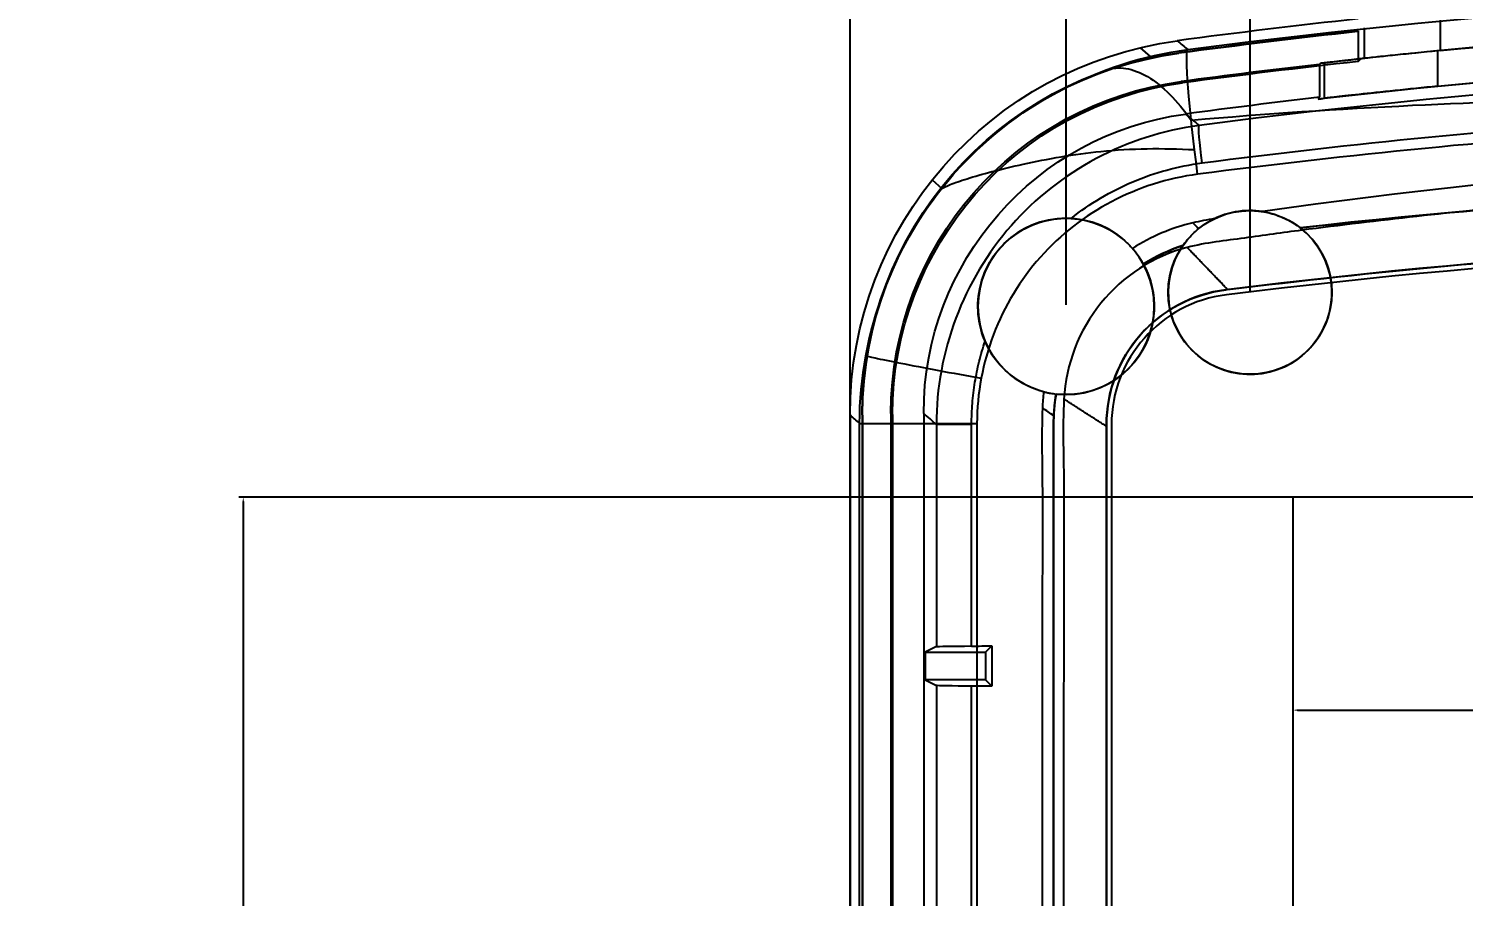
# Model space of a CAD drawing. Header units: inches. Extents: x -850 to 339, y -315 to 884.
# Drawn here: x -64.1 to -7.1, y -121.7 to -87.2 of the extents above; entities that cross this region are included whole.
import ezdxf
from ezdxf.lldxf.tags import DXFTag

# ---------------------------------------------------------------- set-up
doc = ezdxf.new("R2010")
doc.units = ezdxf.units.IN
doc.header["$MEASUREMENT"] = 0
for name, color, linetype, true_color in [('AUXIL$14', 7, 'Continuous', 0xffffff), ('AUXIL$9', 7, 'Continuous', 0xffffff), ('ORTHO$7', 7, 'Continuous', 0xffffff)]:
    doc.layers.add(name, color=color, linetype=linetype, true_color=true_color)
for name, color, linetype in [('VE001I425$0000000000011', 255, 'Continuous'), ('VE001I427$0000000000011', 255, 'Continuous'), ('VE001I428$0000000000011', 255, 'Continuous'), ('VE001I429$0000000000011', 255, 'Continuous'), ('VE001I430$0000000000011', 255, 'Continuous'), ('VE001I447$1000000100011', 255, 'Continuous'), ('VE001I448$1000000100011', 255, 'Continuous'), ('VE001I449$1000000100011', 255, 'Continuous'), ('VE200I1016$0000000000011', 255, 'Continuous'), ('VE200I1017$0000000000011', 255, 'Continuous'), ('VE200I1018$0000000000011', 255, 'Continuous'), ('VE200I1026$0000000000011', 255, 'Continuous'), ('VE200I1027$0000000000011', 255, 'Continuous'), ('VE200I1029$1000000100011', 255, 'Continuous'), ('VE200I1058$0000000000011', 255, 'Continuous'), ('VE200I1059$0000000000011', 255, 'Continuous'), ('VE200I1084$0000000000011', 255, 'Continuous'), ('VE200I1086$0000000000011', 255, 'Continuous'), ('VE200I1087$0000000000011', 255, 'Continuous'), ('VE200I1100$1001000100011', 255, 'Continuous'), ('VE200I1101$1001011110011', 255, 'Continuous'), ('VE200I1107$0000000000011', 255, 'Continuous'), ('VE200I1125$0001010000011', 255, 'Continuous'), ('VE200I1126$0001000000011', 255, 'Continuous'), ('VE200I1128$0000000000011', 255, 'Continuous'), ('VE200I1137$0000000000011', 255, 'Continuous'), ('VE200I1138$0000000000011', 255, 'Continuous'), ('VE200I1139$0000000000011', 255, 'Continuous'), ('VE200I1140$0000000000011', 255, 'Continuous'), ('VE200I1141$0000000000011', 255, 'Continuous'), ('VE200I1142$0000000000011', 255, 'Continuous'), ('VE200I1143$0000000000011', 255, 'Continuous'), ('VE200I1144$0000000000011', 255, 'Continuous'), ('VE200I1145$0000000000011', 255, 'Continuous'), ('VE200I1146$0000000000011', 255, 'Continuous'), ('VE200I1147$0000000000011', 255, 'Continuous'), ('VE200I1207$0101111010011', 255, 'Continuous'), ('VE200I1208$0001011010011', 255, 'Continuous'), ('VE200I1209$0001011000011', 255, 'Continuous'), ('VE200I1210$0001011000011', 255, 'Continuous'), ('VE200I1211$0000000000011', 255, 'Continuous'), ('VE200I1213$0001011000011', 255, 'Continuous'), ('VE200I1214$0000000000011', 255, 'Continuous'), ('VE200I1219$0001000000011', 255, 'Continuous'), ('VE200I1220$0000000000011', 255, 'Continuous'), ('VE200I1224$0011000001111', 255, 'Continuous'), ('VE200I1225$0111100001111', 255, 'Continuous'), ('VE200I1231$0001000000011', 255, 'Continuous'), ('VE200I1232$0001000000011', 255, 'Continuous'), ('VE200I1233$0001000000011', 255, 'Continuous'), ('VE200I1234$0001000000011', 255, 'Continuous'), ('VE200I1235$0011000001111', 255, 'Continuous'), ('VE200I1236$0001000000011', 255, 'Continuous'), ('VE200I1423$0000000000011', 255, 'Continuous'), ('VE200I1424$0000000000011', 255, 'Continuous'), ('VE200I1425$0000000000011', 255, 'Continuous'), ('VE200I1426$0000000000011', 255, 'Continuous'), ('VE200I1427$0000000000011', 255, 'Continuous'), ('VE200I1428$0000000000011', 255, 'Continuous'), ('VE200I1429$0000000000011', 255, 'Continuous'), ('VE200I1430$0000000000011', 255, 'Continuous'), ('VE200I1431$0000000000011', 255, 'Continuous'), ('VE200I1432$0000000000011', 255, 'Continuous'), ('VE200I464$0000000000011', 255, 'Continuous'), ('VE200I465$0000000000011', 255, 'Continuous'), ('VE200I466$0000000000011', 255, 'Continuous'), ('VE200I467$0000000000011', 255, 'Continuous'), ('VE200I468$0000000000011', 255, 'Continuous'), ('VE200I541$0000000000011', 255, 'Continuous'), ('VE200I542$0000000000011', 255, 'Continuous'), ('VE200I543$0000000000011', 255, 'Continuous'), ('VE200I545$0000000000011', 255, 'Continuous'), ('VE200I546$0000000000011', 255, 'Continuous'), ('VE200I601$1101111110011', 255, 'Continuous'), ('VE200I602$1001010100011', 255, 'Continuous'), ('VE200I603$1001000100011', 255, 'Continuous'), ('VE200I632$1001011110011', 255, 'Continuous'), ('VE200I634$0000000000011', 255, 'Continuous'), ('VE200I635$0000000000011', 255, 'Continuous'), ('VE200I694$0001011000011', 255, 'Continuous'), ('VE200I695$0000000000011', 255, 'Continuous'), ('VE200I696$0000000000111', 255, 'Continuous'), ('VE200I697$0000000000011', 255, 'Continuous'), ('VE200I705$0001011010011', 255, 'Continuous'), ('VE200I706$0000000000011', 255, 'Continuous'), ('VE200I707$0000000000011', 255, 'Continuous'), ('VE200I708$0000000000011', 255, 'Continuous'), ('VE200I727$0001000000011', 255, 'Continuous'), ('VE200I728$0001011000011', 255, 'Continuous'), ('VE200I729$0001011000011', 255, 'Continuous'), ('VE200I730$0001000000011', 255, 'Continuous'), ('VE200I731$0001011010011', 255, 'Continuous'), ('VE200I732$0001011010011', 255, 'Continuous'), ('VE200I795$0000000000011', 255, 'Continuous'), ('VE200I796$0000000000011', 255, 'Continuous'), ('VE200I797$0000000000011', 255, 'Continuous'), ('VE200I798$0000000000011', 255, 'Continuous'), ('VE200I799$0000000000011', 255, 'Continuous'), ('VE200I800$0000000000011', 255, 'Continuous'), ('VE200I801$0000000000011', 255, 'Continuous'), ('VE200I806$0000000000011', 255, 'Continuous'), ('VE200I807$0000000000011', 255, 'Continuous'), ('VE200I812$0000000000011', 255, 'Continuous'), ('VE200I813$0000000000011', 255, 'Continuous'), ('VE200I814$0000000000011', 255, 'Continuous'), ('VE200I815$0000000000011', 255, 'Continuous'), ('VE200I816$0000000000011', 255, 'Continuous'), ('VE200I817$0000000000011', 255, 'Continuous'), ('VE200I818$0000000000011', 255, 'Continuous'), ('VE200I819$0000000000011', 255, 'Continuous'), ('VE200I820$0000000000011', 255, 'Continuous'), ('VE200I821$0000000000011', 255, 'Continuous'), ('VE200I822$0000000000011', 255, 'Continuous'), ('VE200I823$0000000000011', 255, 'Continuous'), ('VE200I824$0000000000011', 255, 'Continuous'), ('VE200I835$0000000000011', 255, 'Continuous'), ('VE200I837$0000000000011', 255, 'Continuous'), ('VE200I873$0001010000011', 255, 'Continuous'), ('VE200I874$0001000000011', 255, 'Continuous'), ('VE200I876$0000000000011', 255, 'Continuous'), ('VE200I907$0000000000111', 255, 'Continuous'), ('VE200I908$0000000000011', 255, 'Continuous'), ('VE200I926$0000000000011', 255, 'Continuous'), ('VE200I927$0000000000111', 255, 'Continuous'), ('VE200I928$0000000000111', 255, 'Continuous'), ('VE200I929$0000000000011', 255, 'Continuous'), ('VE200I934$1001011110011', 255, 'Continuous'), ('VE200I935$1001010100011', 255, 'Continuous'), ('VE200I936$1001000100011', 255, 'Continuous'), ('VE200I938$1001000100011', 255, 'Continuous'), ('VE200I954$1001011110011', 255, 'Continuous'), ('VE200I955$1001011110011', 255, 'Continuous'), ('VE200I956$1101111110011', 255, 'Continuous'), ('VE200I983$1000000100011', 255, 'Continuous'), ('VE200I984$1000000100011', 255, 'Continuous'), ('VE200I985$1011000100011', 255, 'Continuous'), ('VE200I986$1001000100011', 255, 'Continuous'), ('VE200I987$1000000100011', 255, 'Continuous'), ('VE200I988$1000000100011', 255, 'Continuous'), ('VE200I989$1000000100011', 255, 'Continuous'), ('VE200I990$1000000100011', 255, 'Continuous'), ('VE200I991$1001000100011', 255, 'Continuous')]:
    doc.layers.add(name, color=color, linetype=linetype)
tags = doc.linetypes.add('HIDDEN', pattern=[0.5, 0.25, -0.25]).pattern_tags.tags
tags[6:7] = [DXFTag(74, 4), DXFTag(75, 0), DXFTag(340, '0'), DXFTag(46, 0.0), DXFTag(50, 0.0), DXFTag(44, 0.0), DXFTag(45, 0.0)]
tags[4:5] = [DXFTag(74, 4), DXFTag(75, 0), DXFTag(340, '0'), DXFTag(46, 0.0), DXFTag(50, 0.0), DXFTag(44, 0.0), DXFTag(45, 0.0)]
doc.dimstyles.get("Standard").update_dxf_attribs({"dimtxt": 5, "dimasz": 0.18, "dimexe": 0.18, "dimexo": 0.0625, "dimgap": 0.09, "dimtad": 0, "dimtih": 1, "dimtoh": 1, "dimzin": 0, "dimdsep": 46, "dimtxsty": 'Standard', "dimcen": 0.09, "dimclrt": 3, "dimadec": 0, "dimazin": 0, "dimtfac": 1, "dimtofl": 0, "dimtmove": 0, "dimatfit": 3, "dimfxl": 0, "dimtolj": 1, "dimtzin": 0, "dimarcsym": 0})

# ---------------------------------------------------------------- blocks, each defined once
blk = doc.blocks.new('*D95')
at = {"color": 0, "lineweight": -2}
for p, q in [((-31.451, -126.78), (-31.451, -48.331)), ((68.714, -132.752), (68.714, -48.331)), ((-31.271, -48.511), (8.542, -48.511)), ((68.534, -48.511), (28.722, -48.511))]:
    blk.add_line(p, q, dxfattribs=at)
at = {"color": 0}
for points in [[(-31.271, -48.481), (-31.271, -48.541), (-31.451, -48.511)], [(68.534, -48.481), (68.534, -48.541), (68.714, -48.511)]]:
    blk.add_solid(points, dxfattribs=at)
at = {"layer": 'Defpoints', "color": 0}
for p in [(68.714, -48.511), (-31.451, -126.843, 0.5), (68.714, -132.815, 0.5)]:
    blk.add_point(p, dxfattribs=at)
at = {"color": 3, "insert": (18.632, -48.511), "char_height": 5, "attachment_point": 5}
blk.add_mtext('\\A1;100.17', dxfattribs=at)
blk = doc.blocks.new('*D93')
at = {"color": 0, "lineweight": -2}
for p, q in [((-15.568, -97.64), (-15.568, -72.37)), ((-15.388, -72.55), (8.958, -72.55)), ((52.652, -72.55), (28.305, -72.55)), ((52.832, -97.64), (52.832, -72.37))]:
    blk.add_line(p, q, dxfattribs=at)
at = {"color": 0}
for points in [[(-15.388, -72.52), (-15.388, -72.58), (-15.568, -72.55)], [(52.652, -72.52), (52.652, -72.58), (52.832, -72.55)]]:
    blk.add_solid(points, dxfattribs=at)
at = {"layer": 'Defpoints', "color": 0}
for p in [(52.832, -72.55), (-15.568, -97.703, 2.7), (52.832, -97.703, 2.7)]:
    blk.add_point(p, dxfattribs=at)
at = {"color": 3, "insert": (18.632, -72.55), "char_height": 5, "attachment_point": 5}
blk.add_mtext('\\A1;68.40', dxfattribs=at)
blk = doc.blocks.new('*D92')
at = {"color": 0, "lineweight": -2}
for p, q in [((-22.872, -98.196), (-22.872, -81.115)), ((-22.692, -81.295), (9.792, -81.295)), ((59.956, -81.295), (27.472, -81.295)), ((60.136, -98.196), (60.136, -81.115))]:
    blk.add_line(p, q, dxfattribs=at)
at = {"color": 0}
for points in [[(-22.692, -81.265), (-22.692, -81.325), (-22.872, -81.295)], [(59.956, -81.265), (59.956, -81.325), (60.136, -81.295)]]:
    blk.add_solid(points, dxfattribs=at)
at = {"layer": 'Defpoints', "color": 0}
for p in [(60.136, -81.295), (-22.872, -98.258, 6.4), (60.136, -98.258, 6.4)]:
    blk.add_point(p, dxfattribs=at)
at = {"color": 3, "insert": (18.632, -81.295), "char_height": 5, "attachment_point": 5}
blk.add_mtext('\\A1;83.01', dxfattribs=at)
blk = doc.blocks.new('*D88')
at = {"color": 0, "lineweight": -2}
for p, q in [((18.569, -105.829), (-55.726, -105.829)), ((-55.546, -106.009), (-55.546, -128.139)), ((-55.546, -155.449), (-55.546, -133.319)), ((18.569, -155.629), (-55.726, -155.629))]:
    blk.add_line(p, q, dxfattribs=at)
at = {"color": 0}
for points in [[(-55.576, -106.009), (-55.516, -106.009), (-55.546, -105.829)], [(-55.576, -155.449), (-55.516, -155.449), (-55.546, -155.629)]]:
    blk.add_solid(points, dxfattribs=at)
at = {"layer": 'Defpoints', "color": 0}
for p in [(18.632, -105.829, 11.1), (-55.546, -155.629), (18.632, -155.629, 11.1)]:
    blk.add_point(p, dxfattribs=at)
at = {"color": 3, "insert": (-55.546, -130.729), "char_height": 5, "attachment_point": 5}
blk.add_mtext('\\A1;49.80', dxfattribs=at)
blk = doc.blocks.new('*D86')
at = {"color": 0, "lineweight": -2}
for p, q in [((-13.868, -105.892), (-13.868, -114.466)), ((51.132, -105.892), (51.132, -114.466)), ((-13.688, -114.286), (9.375, -114.286)), ((50.952, -114.286), (27.888, -114.286))]:
    blk.add_line(p, q, dxfattribs=at)
at = {"color": 0}
for points in [[(-13.688, -114.256), (-13.688, -114.316), (-13.868, -114.286)], [(50.952, -114.256), (50.952, -114.316), (51.132, -114.286)]]:
    blk.add_solid(points, dxfattribs=at)
at = {"layer": 'Defpoints', "color": 0}
for p in [(-13.868, -105.829, 11.1), (51.132, -105.829, 11.1), (51.132, -114.286)]:
    blk.add_point(p, dxfattribs=at)
at = {"color": 3, "insert": (18.632, -114.286), "char_height": 5, "attachment_point": 5}
blk.add_mtext('\\A1;65.00', dxfattribs=at)

msp = doc.modelspace()

# ---------------------------------------------------------------- linework, layer by layer
at = {"layer": 'AUXIL$14', "color": 9}
for p, q in [((-19.932, -87.985, 0.5), (-19.536, -88.333, 11.864)), ((-19.833, -88.457), (-19.816, -88.472, 0.5))]:
    msp.add_line(p, q, dxfattribs=at)
at = {"layer": 'AUXIL$14', "color": 9, "linetype": 'HIDDEN'}
msp.add_open_spline([(-21.276, -88.861, 11.811), (-21.022, -88.785, 12.239), (-20.49, -88.75, 13.089), (-19.633, -89.072, 14.344), (-18.75, -89.786, 15.445), (-18.182, -90.465, 15.984), (-17.903, -90.856, 16.209)], degree=3, knots=[0, 0, 0, 0, 0.240316, 0.491803, 0.747786, 1, 1, 1, 1], dxfattribs=at)
at = {"layer": 'AUXIL$14', "color": 9}
msp.add_open_spline([(-17.903, -90.858, 16.21), (-14.977, -90.608, 16.434), (-9.372, -90.235, 16.816), (-1.318, -89.986, 17.242), (5.986, -90.008, 17.517), (12.54, -90.233, 17.668), (16.653, -90.5, 17.699), (18.585, -90.652, 17.7)], degree=3, knots=[0, 0, 0, 0, 0.241479, 0.461995, 0.661791, 0.841069, 1, 1, 1, 1], dxfattribs=at)
at = {"layer": 'AUXIL$9', "color": 9}
for p, q in [((-28.192, -93.235, 0.5), (-27.806, -93.574, 11.576)), ((-27.818, -93.532), (-27.801, -93.547, 0.5)), ((-26.938, -94.228, -1.7), (-26.878, -94.28))]:
    msp.add_line(p, q, dxfattribs=at)
msp.add_open_spline([(-27.808, -93.578, 11.575), (-27.744, -93.534, 11.947), (-27.518, -93.426, 12.673), (-26.808, -93.181, 13.658), (-25.808, -92.895, 14.5), (-24.071, -92.477, 15.453), (-21.344, -91.993, 16.185), (-19.044, -91.964, 16.542), (-17.771, -92.033, 16.615)], degree=3, knots=[0, 0, 0, 0, 0.091261, 0.190969, 0.300594, 0.420413, 0.689557, 1, 1, 1, 1], dxfattribs=at)
at = {"layer": 'ORTHO$7', "color": 9}
msp.add_open_spline([(-30.823, -100.217, 11.411), (-30.794, -100.23, 12.023), (-30.545, -100.289, 13.199), (-29.526, -100.495, 14.789), (-27.991, -100.788, 15.869), (-26.842, -101.001, 16.154), (-26.24, -101.112, 16.201)], degree=3, knots=[0, 0, 0, 0, 0.241446, 0.500021, 0.758585, 1, 1, 1, 1], dxfattribs=at)
at = {"layer": 'VE001I425$0000000000011', "color": 21}
msp.add_arc((18.632, -382.604, 13.1), 286.967, 82.96697, 97.03303, dxfattribs=at)
at = {"layer": 'VE001I427$0000000000011', "color": 21}
msp.add_arc((-15.868, -102.957, 13.1), 5.2, 97.033, 180, dxfattribs=at)
at = {"layer": 'VE001I428$0000000000011', "color": 21}
msp.add_line((-16.505, -97.796, 14.8), (-16.505, -97.796, 13.1), dxfattribs=at)
at = {"layer": 'VE001I429$0000000000011', "color": 21}
msp.add_line((-21.068, -102.957, 13.1), (-21.068, -156.745, 13.1), dxfattribs=at)
at = {"layer": 'VE001I430$0000000000011', "color": 21}
msp.add_line((-21.068, -102.957, 14.8), (-21.068, -102.957, 13.1), dxfattribs=at)
at = {"layer": 'VE001I447$1000000100011', "color": 21}
msp.add_arc((18.632, -382.604, 14.8), 286.967, 82.96697, 97.03303, dxfattribs=at)
at = {"layer": 'VE001I448$1000000100011', "color": 21}
msp.add_arc((-15.868, -102.957, 14.8), 5.2, 97.033, 180, dxfattribs=at)
at = {"layer": 'VE001I449$1000000100011', "color": 21}
msp.add_line((-21.068, -102.957, 14.8), (-21.068, -156.745, 14.8), dxfattribs=at)
at = {"layer": 'VE200I1016$0000000000011', "color": 9}
msp.add_arc((18.632, -382.604, 13.1), 287.167, 82.96697, 97.03303, dxfattribs=at)
at = {"layer": 'VE200I1017$0000000000011', "color": 9}
msp.add_arc((-15.868, -102.957, 13.1), 5.4, 97.033, 180, dxfattribs=at)
at = {"layer": 'VE200I1018$0000000000011', "color": 9}
msp.add_line((-21.268, -102.957, 13.1), (-21.268, -156.745, 13.1), dxfattribs=at)
at = {"layer": 'VE200I1026$0000000000011', "color": 9}
msp.add_line((-21.268, -102.957, 13.1), (-21.268, -102.957, 14.486), dxfattribs=at)
at = {"layer": 'VE200I1027$0000000000011', "color": 9}
msp.add_line((-16.529, -97.598, 13.1), (-16.529, -97.598, 14.481), dxfattribs=at)
at = {"layer": 'VE200I1029$1000000100011', "color": 9}
msp.add_rational_spline([(-16.455, -97.588, 14.481), (-16.492, -97.593, 14.481), (-16.529, -97.598, 14.481)], [0.500000002126, 0.499999997874, 0.500000002126], degree=2, dxfattribs=at)
at = {"layer": 'VE200I1058$0000000000011', "color": 9}
msp.add_open_spline([(-23.368, -156.745, 13.896), (-23.368, -155.643, 13.819), (-23.368, -154.536, 13.844), (-23.368, -153.431, 13.846), (-23.368, -151.224, 13.85), (-23.368, -149.018, 13.841), (-23.368, -146.812, 13.842), (-23.368, -144.605, 13.843), (-23.368, -142.399, 13.843), (-23.368, -140.193, 13.843), (-23.368, -137.986, 13.843), (-23.368, -135.78, 13.843), (-23.368, -133.573, 13.843), (-23.368, -131.367, 13.843), (-23.368, -129.161, 13.843), (-23.368, -126.954, 13.843), (-23.368, -124.748, 13.843), (-23.368, -122.542, 13.843), (-23.368, -120.335, 13.843), (-23.368, -118.129, 13.843), (-23.368, -115.923, 13.843), (-23.368, -113.716, 13.843), (-23.368, -110.13, 13.844), (-23.368, -106.543, 13.804), (-23.368, -102.957, 13.843)], degree=3, knots=[0, 0, 0, 0, 0.061631, 0.061631, 0.061631, 0.184688, 0.184688, 0.184688, 0.307745, 0.307745, 0.307745, 0.430801, 0.430801, 0.430801, 0.553857, 0.553857, 0.553857, 0.676914, 0.676914, 0.676914, 0.79997, 0.79997, 0.79997, 1, 1, 1, 1], dxfattribs=at)
at = {"layer": 'VE200I1059$0000000000011', "color": 9}
msp.add_line((-23.368, -102.957, 11.1), (-23.368, -156.745, 11.1), dxfattribs=at)
at = {"layer": 'VE200I1084$0000000000011', "color": 9}
msp.add_line((-13.868, -105.829, 13.1), (-13.868, -155.629, 13.1), dxfattribs=at)
at = {"layer": 'VE200I1086$0000000000011', "color": 9}
msp.add_line((51.132, -105.829, 13.1), (-13.868, -105.829, 13.1), dxfattribs=at)
at = {"layer": 'VE200I1087$0000000000011', "color": 9}
msp.add_line((-13.868, -105.829, 13.1), (-13.868, -105.829, 11.1), dxfattribs=at)
at = {"layer": 'VE200I1100$1001000100011', "color": 9, "extrusion": (-1.94743e-16, 1, -5.55112e-15)}
msp.add_arc((26.074, 11.2, -102.901), 5, 2, 86.1576, dxfattribs=at)
at = {"layer": 'VE200I1101$1001011110011', "color": 9, "extrusion": (-0.990106, -0.129715, -0.053522)}
msp.add_arc((89.965, 13.28, 28.644), 5, 90.4017, 177.9971, dxfattribs=at)
at = {"layer": 'VE200I1107$0000000000011', "color": 9, "extrusion": (-0.990133, -0.129548, -0.053421)}
msp.add_arc((89.522, 14.773, 28.503), 1.5, 90.4005, 177.9971, dxfattribs=at)
at = {"layer": 'VE200I1125$0001010000011', "color": 9}
msp.add_line((-30.951, -102.569, 0.5), (-30.968, -102.554, 0), dxfattribs=at)
at = {"layer": 'VE200I1126$0001000000011', "color": 9}
msp.add_line((-30.968, -102.554), (-30.968, -163.064), dxfattribs=at)
at = {"layer": 'VE200I1128$0000000000011', "color": 9, "extrusion": (0, 0, -1)}
msp.add_ellipse((-16.442, -102.584, 0.5), major_axis=(10.926, -9.557), ratio=0.998926, start_param=2.423443, end_param=3.859712, dxfattribs=at)
at = {"layer": 'VE200I1137$0000000000011', "color": 9, "extrusion": (0, 0, -1)}
msp.add_arc((22.872, -98.258, -11.1), 3.5, 151.2199, 276.4928, dxfattribs=at)
at = {"layer": 'VE200I1138$0000000000011', "color": 9}
msp.add_open_spline([(-23.763, -101.643, 14.358), (-24.142, -101.543, 14.334), (-24.509, -101.377, 14.31), (-24.834, -101.157, 14.289), (-25.159, -100.937, 14.268), (-25.45, -100.658, 14.249), (-25.684, -100.342, 14.233), (-25.845, -100.126, 14.222), (-25.981, -99.889, 14.213), (-26.088, -99.641, 14.206)], degree=3, knots=[0, 0, 0, 0, 0.372786, 0.372786, 0.372786, 0.745605, 0.745605, 0.745605, 1, 1, 1, 1], dxfattribs=at)
at = {"layer": 'VE200I1139$0000000000011', "color": 9}
msp.add_open_spline([(-26.088, -99.641, 14.206), (-26.213, -99.349, 14.198), (-26.298, -99.039, 14.147), (-26.34, -98.732, 14.079), (-26.394, -98.339, 13.992), (-26.38, -97.94, 13.872), (-26.301, -97.557, 13.763), (-26.24, -97.255, 13.676), (-26.136, -96.956, 13.594), (-25.993, -96.673, 13.555), (-25.877, -96.444, 13.524), (-25.731, -96.222, 13.525), (-25.568, -96.025, 13.561), (-25.362, -95.777, 13.607), (-25.125, -95.561, 13.704), (-24.871, -95.385, 13.807), (-24.533, -95.15, 13.945), (-24.153, -94.974, 14.099), (-23.75, -94.87, 14.219), (-23.409, -94.782, 14.321), (-23.04, -94.743, 14.403), (-22.675, -94.764, 14.426)], degree=3, knots=[0, 0, 0, 0, 0.130471, 0.130471, 0.130471, 0.297803, 0.297803, 0.297803, 0.42927, 0.42927, 0.42927, 0.535486, 0.535486, 0.535486, 0.669635, 0.669635, 0.669635, 0.84861, 0.84861, 0.84861, 1, 1, 1, 1], dxfattribs=at)
at = {"layer": 'VE200I1140$0000000000011', "color": 9}
msp.add_open_spline([(-22.675, -94.764, 14.426), (-22.284, -94.786, 14.45), (-21.89, -94.876, 14.474), (-21.528, -95.026, 14.496), (-21.166, -95.177, 14.517), (-20.825, -95.393, 14.537), (-20.533, -95.655, 14.555), (-20.428, -95.749, 14.561), (-20.329, -95.85, 14.567), (-20.236, -95.956, 14.572)], degree=3, knots=[0, 0, 0, 0, 0.424672, 0.424672, 0.424672, 0.849372, 0.849372, 0.849372, 1, 1, 1, 1], dxfattribs=at)
at = {"layer": 'VE200I1141$0000000000011', "color": 9, "extrusion": (0, 0, -1)}
msp.add_circle((22.872, -98.258, -6.4), 3.5, dxfattribs=at)
at = {"layer": 'VE200I1142$0000000000011', "color": 9}
msp.add_line((-18.231, -95.839, 11.1), (-18.231, -95.839, 13.83), dxfattribs=at)
at = {"layer": 'VE200I1143$0000000000011', "color": 9}
msp.add_open_spline([(-18.231, -95.839, 13.831), (-18.146, -95.718, 13.932), (-18.051, -95.6, 14.031), (-17.947, -95.488, 14.126), (-17.842, -95.375, 14.222), (-17.726, -95.267, 14.315), (-17.602, -95.167, 14.405)], degree=3, knots=[0, 0, 0, 0, 0.495896, 0.495896, 0.495896, 1, 1, 1, 1], dxfattribs=at)
at = {"layer": 'VE200I1144$0000000000011', "color": 9, "extrusion": (-0.108275, 0.749952, -0.652571)}
msp.add_ellipse((-15.568, -97.703, 11.148), major_axis=(-0.464, 3.217, 3.774), ratio=0.652571, start_param=5.751264, end_param=5.978612, dxfattribs=at)
at = {"layer": 'VE200I1145$0000000000011', "color": 9}
msp.add_open_spline([(-15.063, -94.492, 14.852), (-14.714, -94.547, 14.743), (-14.39, -94.658, 14.568), (-14.113, -94.797, 14.365), (-13.915, -94.896, 14.219), (-13.735, -95.011, 14.056), (-13.575, -95.135, 13.885)], degree=3, knots=[0, 0, 0, 0, 0.585038, 0.585038, 0.585038, 1, 1, 1, 1], dxfattribs=at)
at = {"layer": 'VE200I1146$0000000000011', "color": 9}
msp.add_line((-13.575, -95.135, 13.885), (-13.575, -95.135, 11.1), dxfattribs=at)
at = {"layer": 'VE200I1147$0000000000011', "color": 9}
msp.add_circle((-15.568, -97.703, 2.7), 3.25, dxfattribs=at)
at = {"layer": 'VE200I1207$0101111010011', "color": 9}
msp.add_arc((18.632, -363.936, -11.6), 277.119, 84.46082, 95.53918, dxfattribs=at)
at = {"layer": 'VE200I1208$0001011010011', "color": 9}
msp.add_open_spline([(-8.118, -88.111, -11.6), (-9.277, -88.224, -11.6), (-10.411, -88.342, -11.139), (-12.066, -88.522, -9.545), (-12.574, -88.58, -8.422), (-12.615, -88.585, -7.257)], degree=3, knots=[0, 0, 0, 0, 0.5, 0.5, 1, 1, 1, 1], dxfattribs=at)
at = {"layer": 'VE200I1209$0001011000011', "color": 9, "extrusion": (0.999391, 0, 0.034899)}
msp.add_ellipse((18.632, -363.936, -902.042), major_axis=(277.119, 0, -7935.653), ratio=0.034899, start_param=1.683792, end_param=1.684354, dxfattribs=at)
at = {"layer": 'VE200I1210$0001011000011', "color": 9, "extrusion": (0, 0, -1)}
msp.add_arc((-18.632, -363.936, 2.823), 277.119, 83.49363, 83.82647, dxfattribs=at)
at = {"layer": 'VE200I1211$0000000000011', "color": 9, "extrusion": (0, 0, -1)}
msp.add_arc((-18.632, -363.936, 10), 277.119, 84.48068, 95.51932, dxfattribs=at)
at = {"layer": 'VE200I1213$0001011000011', "color": 9}
msp.add_line((-12.809, -88.646, -1.7), (-12.77, -88.602, -2.823), dxfattribs=at)
at = {"layer": 'VE200I1214$0000000000011', "color": 9}
msp.add_line((-12.866, -90.02, -0.052), (-12.809, -89.955, -1.7), dxfattribs=at)
at = {"layer": 'VE200I1219$0001000000011', "color": 9, "extrusion": (0.999391, 0, 0.034899)}
msp.add_ellipse((18.632, -363.936, -856.224), major_axis=(277.119, 0, -7935.653), ratio=0.034899, start_param=1.678002, end_param=1.678545, dxfattribs=at)
at = {"layer": 'VE200I1220$0000000000011', "color": 9}
msp.add_line((-11.286, -87.346, 0.5), (-11.286, -87.23, 0.5), dxfattribs=at)
at = {"layer": 'VE200I1224$0011000001111', "color": 9, "extrusion": (-0.999391, 0, -0.034899)}
msp.add_ellipse((18.632, -363.936, -902.042), major_axis=(275.722, 0, -7895.632), ratio=0.034899, start_param=4.5979, end_param=4.598818, dxfattribs=at)
at = {"layer": 'VE200I1225$0111100001111', "color": 9, "extrusion": (0, 0, -1)}
msp.add_arc((-18.632, -363.936, 11.6), 275.722, 84.43265, 95.56735, dxfattribs=at)
at = {"layer": 'VE200I1231$0001000000011', "color": 9}
msp.add_line((-8.022, -86.896, -10), (-8.022, -88.102, -10), dxfattribs=at)
at = {"layer": 'VE200I1232$0001000000011', "color": 9}
msp.add_open_spline([(-8.022, -88.102, -10), (-8.359, -88.135, -10), (-8.701, -88.168, -9.942), (-9.019, -88.2, -9.83), (-9.337, -88.232, -9.717), (-9.64, -88.263, -9.549), (-9.903, -88.29, -9.337), (-10.166, -88.317, -9.126), (-10.396, -88.342, -8.866), (-10.573, -88.36, -8.578), (-10.75, -88.379, -8.293), (-10.88, -88.393, -7.972), (-10.952, -88.401, -7.643), (-10.991, -88.405, -7.467), (-11.014, -88.408, -7.286), (-11.02, -88.408, -7.105)], degree=3, knots=[0, 0, 0, 0, 0.221184, 0.221184, 0.221184, 0.44239, 0.44239, 0.44239, 0.663225, 0.663225, 0.663225, 0.882988, 0.882988, 0.882988, 1, 1, 1, 1], dxfattribs=at)
at = {"layer": 'VE200I1233$0001000000011', "color": 9}
msp.add_line((-11.02, -88.408, -7.105), (-11.02, -87.201, -7.105), dxfattribs=at)
at = {"layer": 'VE200I1234$0001000000011', "color": 9}
msp.add_line((-8.118, -88.111, -11.6), (-8.118, -89.515, -11.6), dxfattribs=at)
at = {"layer": 'VE200I1235$0011000001111', "color": 9}
msp.add_open_spline([(-8.118, -89.515, -11.6), (-9.277, -89.629, -11.6), (-10.411, -89.747, -11.139), (-12.066, -89.928, -9.545), (-12.574, -89.986, -8.422), (-12.615, -89.991, -7.257)], degree=3, knots=[0, 0, 0, 0, 0.5, 0.5, 1, 1, 1, 1], dxfattribs=at)
at = {"layer": 'VE200I1236$0001000000011', "color": 9}
msp.add_line((-12.615, -89.991, -7.257), (-12.615, -88.585, -7.257), dxfattribs=at)
at = {"layer": 'VE200I1423$0000000000011', "color": 9}
msp.add_line((-25.822, -111.739, 14.224), (-25.822, -113.332, 14.224), dxfattribs=at)
at = {"layer": 'VE200I1424$0000000000011', "color": 9}
msp.add_line((-25.822, -113.332, 14.224), (-26.068, -113.086, 0.1), dxfattribs=at)
at = {"layer": 'VE200I1425$0000000000011', "color": 9, "extrusion": (1.27194e-13, -0.999848, -0.017452)}
msp.add_ellipse((18.632, -101.661, -654.429), major_axis=(0, -11.697, 670.129), ratio=0.999848, start_param=0.066384, end_param=0.067585, dxfattribs=at)
at = {"layer": 'VE200I1426$0000000000011', "color": 9, "extrusion": (1.27194e-13, -0.999848, -0.017452)}
msp.add_ellipse((-26.523, -113.305, 12.674), major_axis=(0, -0.026, 1.5), ratio=0.999848, start_param=0.067585, end_param=1.53589, dxfattribs=at)
at = {"layer": 'VE200I1427$0000000000011', "color": 9, "extrusion": (9.25045e-14, 0.999848, -0.017452)}
msp.add_ellipse((-26.523, -111.766, 12.674), major_axis=(0, -0.026, -1.5), ratio=0.999848, start_param=1.605703, end_param=3.074008, dxfattribs=at)
at = {"layer": 'VE200I1428$0000000000011', "color": 9, "extrusion": (9.25045e-14, 0.999848, -0.017452)}
msp.add_ellipse((18.632, -123.411, -654.429), major_axis=(0, -11.697, -670.129), ratio=0.999848, start_param=3.074008, end_param=3.075208, dxfattribs=at)
at = {"layer": 'VE200I1429$0000000000011', "color": 9}
msp.add_line((-25.822, -111.739, 14.224), (-26.068, -111.986, 0.1), dxfattribs=at)
at = {"layer": 'VE200I1430$0000000000011', "color": 9}
msp.add_line((-28.463, -111.986, 0.1), (-26.068, -111.986, 0.1), dxfattribs=at)
at = {"layer": 'VE200I1431$0000000000011', "color": 9}
msp.add_line((-26.068, -111.986, 0.1), (-26.068, -113.086, 0.1), dxfattribs=at)
at = {"layer": 'VE200I1432$0000000000011', "color": 9}
msp.add_line((-26.068, -113.086, 0.1), (-28.463, -113.086, 0.1), dxfattribs=at)
at = {"layer": 'VE200I464$0000000000011', "color": 9}
msp.add_line((-26.624, -151.74, 14.17), (-26.624, -113.331, 14.17), dxfattribs=at)
at = {"layer": 'VE200I465$0000000000011', "color": 9}
msp.add_line((-26.624, -111.74, 14.17), (-26.624, -102.945, 14.17), dxfattribs=at)
at = {"layer": 'VE200I466$0000000000011', "color": 9}
msp.add_open_spline([(-26.624, -102.945, 14.17), (-26.624, -102.665, 14.17), (-26.602, -102.105, 14.172), (-26.5, -101.269, 14.178), (-26.332, -100.445, 14.19), (-26.176, -99.906, 14.2), (-26.088, -99.641, 14.206)], degree=3, dxfattribs=at)
at = {"layer": 'VE200I467$0000000000011', "color": 9}
msp.add_open_spline([(-23.763, -101.643, 14.358), (-23.775, -101.75, 14.357), (-23.785, -101.857, 14.356), (-23.792, -101.965, 14.356), (-23.8, -102.073, 14.355), (-23.806, -102.18, 14.355), (-23.81, -102.288, 14.355)], degree=3, knots=[0, 0, 0, 0, 0.499641, 0.499641, 0.499641, 1, 1, 1, 1], dxfattribs=at)
at = {"layer": 'VE200I468$0000000000011', "color": 9}
msp.add_open_spline([(-23.81, -102.288, 14.355), (-23.851, -103.447, 14.352), (-23.815, -104.607, 14.354), (-23.811, -106.925, 14.355), (-23.813, -108.084, 14.354), (-23.819, -111.561, 14.354), (-23.819, -113.879, 14.354), (-23.82, -120.834, 14.354), (-23.82, -125.471, 14.354), (-23.82, -134.744, 14.354), (-23.819, -139.38, 14.354), (-23.82, -146.335, 14.354), (-23.825, -148.653, 14.354), (-23.816, -152.13, 14.354), (-23.81, -153.289, 14.355), (-23.825, -155.608, 14.354), (-23.819, -156.767, 14.354), (-23.648, -157.923, 14.365)], degree=3, knots=[0, 0, 0, 0, 0.0625, 0.0625, 0.125, 0.125, 0.25, 0.25, 0.5, 0.5, 0.75, 0.75, 0.875, 0.875, 0.9375, 0.9375, 1, 1, 1, 1], dxfattribs=at)
at = {"layer": 'VE200I541$0000000000011', "color": 9}
msp.add_line((-28.463, -111.986, 0.1), (-28.463, -113.086, 0.1), dxfattribs=at)
at = {"layer": 'VE200I542$0000000000011', "color": 9}
msp.add_line((-28.463, -113.086, 0.1), (-28.022, -113.306, 12.726), dxfattribs=at)
at = {"layer": 'VE200I543$0000000000011', "color": 9}
msp.add_line((-28.022, -113.306, 12.726), (-28.022, -151.765, 12.726), dxfattribs=at)
at = {"layer": 'VE200I545$0000000000011', "color": 9}
msp.add_line((-28.022, -102.945, 12.726), (-28.022, -111.765, 12.726), dxfattribs=at)
at = {"layer": 'VE200I546$0000000000011', "color": 9}
msp.add_line((-28.022, -111.765, 12.726), (-28.463, -111.986, 0.1), dxfattribs=at)
at = {"layer": 'VE200I601$1101111110011', "color": 9}
msp.add_open_spline([(54.912, -93.01, 16.72), (48.905, -92.229, 17.045), (36.831, -91.049, 17.535), (18.632, -90.452, 17.783), (0.432, -91.049, 17.535), (-11.641, -92.229, 17.045), (-17.648, -93.01, 16.72)], degree=3, dxfattribs=at)
at = {"layer": 'VE200I602$1001010100011', "color": 9}
msp.add_open_spline([(-17.648, -93.01, 16.72), (-18.84, -93.165, 16.656), (-21.163, -93.913, 16.523), (-24.062, -96.152, 16.344), (-25.951, -99.296, 16.22), (-26.409, -101.697, 16.189), (-26.409, -102.901, 16.189)], degree=3, dxfattribs=at)
at = {"layer": 'VE200I603$1001000100011', "color": 9}
msp.add_line((-26.409, -102.901, 16.189), (-26.409, -162.988, 16.189), dxfattribs=at)
at = {"layer": 'VE200I632$1001011110011', "color": 9, "extrusion": (0, 0, -1)}
msp.add_ellipse((-16.441, -102.584, 0.5), major_axis=(11.293, -9.897), ratio=0.998925, start_param=2.422535, end_param=3.858789, dxfattribs=at)
at = {"layer": 'VE200I634$0000000000011', "color": 9}
msp.add_arc((18.632, -363.936, 0.5), 278.204, 96.17341, 97.64678, dxfattribs=at)
at = {"layer": 'VE200I635$0000000000011', "color": 9}
msp.add_line((-30.951, -102.569, 0.5), (-30.951, -163.061, 0.5), dxfattribs=at)
at = {"layer": 'VE200I694$0001011000011', "color": 9, "extrusion": (0, 0, -1)}
msp.add_ellipse((-16.518, -102.517, -1.7), major_axis=(10.021, -8.766), ratio=0.998926, start_param=2.423443, end_param=3.859462, dxfattribs=at)
at = {"layer": 'VE200I695$0000000000011', "color": 9}
msp.add_line((-12.809, -88.646, -1.7), (-12.809, -89.955, -1.7), dxfattribs=at)
at = {"layer": 'VE200I696$0000000000111', "color": 9}
msp.add_arc((18.632, -363.936, -1.7), 275.779, 96.54633, 97.66079, dxfattribs=at)
at = {"layer": 'VE200I697$0000000000011', "color": 9}
msp.add_line((-28.526, -102.504, -1.7), (-28.526, -163.075, -1.7), dxfattribs=at)
at = {"layer": 'VE200I705$0001011010011', "color": 9, "extrusion": (0, 0, -1)}
msp.add_ellipse((-16.459, -102.569), major_axis=(10.926, -9.557), ratio=0.998926, start_param=2.423443, end_param=3.859654, dxfattribs=at)
at = {"layer": 'VE200I706$0000000000011', "color": 9}
msp.add_line((-11.268, -87.326), (-11.268, -88.534), dxfattribs=at)
at = {"layer": 'VE200I707$0000000000011', "color": 9}
msp.add_arc((18.632, -363.936), 277.021, 96.19625, 97.64982, dxfattribs=at)
at = {"layer": 'VE200I708$0000000000011', "color": 9}
msp.add_line((-29.767, -102.555), (-29.767, -163.064), dxfattribs=at)
at = {"layer": 'VE200I727$0001000000011', "color": 9}
msp.add_open_spline([(-11.268, -88.534), (-11.235, -88.498, -0.941), (-11.203, -88.461, -1.882), (-11.17, -88.424, -2.823)], degree=3, dxfattribs=at)
at = {"layer": 'VE200I728$0001011000011', "color": 9}
msp.add_arc((18.632, -363.936, -1.7), 277.08, 96.51546, 97.66109, dxfattribs=at)
at = {"layer": 'VE200I729$0001011000011', "color": 9}
msp.add_open_spline([(-18.307, -89.33, -1.7), (-18.286, -89.347, -1.133), (-18.265, -89.364, -0.567), (-18.245, -89.381)], degree=3, dxfattribs=at)
at = {"layer": 'VE200I730$0001000000011', "color": 9}
msp.add_line((-11.286, -87.346, 0.5), (-11.268, -87.326, 0), dxfattribs=at)
at = {"layer": 'VE200I731$0001011010011', "color": 9}
msp.add_arc((18.632, -363.936), 278.221, 96.1694, 97.65009, dxfattribs=at)
at = {"layer": 'VE200I732$0001011010011', "color": 9}
msp.add_open_spline([(-18.406, -88.191), (-18.4, -88.197, 0.167), (-18.394, -88.202, 0.333), (-18.388, -88.207, 0.5)], degree=3, dxfattribs=at)
at = {"layer": 'VE200I795$0000000000011', "color": 9}
msp.add_open_spline([(-17.602, -95.165, 14.402), (-17.682, -95.089, 14.503), (-17.762, -95.013, 14.603), (-17.843, -94.938, 14.703)], degree=3, dxfattribs=at)
at = {"layer": 'VE200I796$0000000000011', "color": 9}
msp.add_open_spline([(18.632, -92.109, 15.7), (7.356, -92.107, 15.7), (-3.915, -92.895, 15.414), (-15.063, -94.492, 14.852)], degree=3, dxfattribs=at)
at = {"layer": 'VE200I797$0000000000011', "color": 9}
msp.add_open_spline([(-15.063, -94.492, 14.852), (-15.423, -94.436, 14.834), (-15.797, -94.44, 14.815), (-16.155, -94.506, 14.796), (-16.439, -94.558, 14.782), (-16.718, -94.649, 14.767), (-16.977, -94.774, 14.753)], degree=3, knots=[0, 0, 0, 0, 0.559597, 0.559597, 0.559597, 1, 1, 1, 1], dxfattribs=at)
at = {"layer": 'VE200I798$0000000000011', "color": 9, "extrusion": (0.108275, -0.749952, 0.652571)}
msp.add_ellipse((18.632, -671.917, -654.429), major_axis=(-109.689, -591.085, -661.091), ratio=0.749952, start_param=3.35918, end_param=3.360475, dxfattribs=at)
at = {"layer": 'VE200I799$0000000000011', "color": 9}
msp.add_open_spline([(-17.843, -94.944, 14.707), (-18.26, -95.04, 14.684), (-18.67, -95.175, 14.661), (-19.065, -95.341, 14.639), (-19.471, -95.512, 14.616), (-19.864, -95.718, 14.593), (-20.236, -95.956, 14.572)], degree=3, knots=[0, 0, 0, 0, 0.492648, 0.492648, 0.492648, 1, 1, 1, 1], dxfattribs=at)
at = {"layer": 'VE200I800$0000000000011', "color": 9}
msp.add_open_spline([(-22.675, -94.764, 14.426), (-22.302, -94.467, 14.449), (-21.515, -93.925, 14.497), (-20.235, -93.279, 14.572), (-18.881, -92.81, 14.65), (-17.944, -92.622, 14.701), (-17.472, -92.56, 14.727)], degree=3, dxfattribs=at)
at = {"layer": 'VE200I801$0000000000011', "color": 9}
msp.add_open_spline([(-17.472, -92.56, 14.727), (-11.494, -91.78, 15.049), (0.521, -90.601, 15.536), (18.632, -90.004, 15.782), (36.743, -90.601, 15.536), (48.757, -91.78, 15.049), (54.735, -92.56, 14.727)], degree=3, dxfattribs=at)
at = {"layer": 'VE200I806$0000000000011', "color": 9}
msp.add_line((51.132, -105.829, 11.1), (-13.868, -105.829, 11.1), dxfattribs=at)
at = {"layer": 'VE200I807$0000000000011', "color": 9}
msp.add_line((-13.868, -105.829, 11.1), (-13.868, -155.629, 11.1), dxfattribs=at)
at = {"layer": 'VE200I812$0000000000011', "color": 9}
msp.add_arc((-15.568, -97.703, 11.1), 3.25, 145.0031, 52.1788, dxfattribs=at)
at = {"layer": 'VE200I813$0000000000011', "color": 9}
msp.add_open_spline([(-19.805, -96.573, 13.793), (-19.927, -96.351, 14.056), (-20.07, -96.146, 14.315), (-20.236, -95.956, 14.572)], degree=3, dxfattribs=at)
at = {"layer": 'VE200I814$0000000000011', "color": 9}
msp.add_open_spline([(-23.763, -101.643, 14.358), (-23.719, -101.655, 14.308), (-23.674, -101.665, 14.259), (-23.63, -101.675, 14.21), (-23.585, -101.685, 14.161), (-23.54, -101.694, 14.111), (-23.495, -101.702, 14.062), (-23.42, -101.716, 13.979), (-23.344, -101.727, 13.897), (-23.268, -101.736, 13.814)], degree=3, knots=[0, 0, 0, 0, 0.271902, 0.271902, 0.271902, 0.543806, 0.543806, 0.543806, 1, 1, 1, 1], dxfattribs=at)
at = {"layer": 'VE200I815$0000000000011', "color": 9}
msp.add_open_spline([(-23.36, -102.607, 13.839), (-23.509, -102.5, 14.01), (-23.659, -102.393, 14.182), (-23.809, -102.286, 14.354)], degree=3, dxfattribs=at)
at = {"layer": 'VE200I816$0000000000011', "color": 9}
msp.add_open_spline([(-23.36, -102.609, 13.84), (-23.357, -102.536, 13.838), (-23.348, -102.39, 13.833), (-23.328, -102.171, 13.827), (-23.302, -101.953, 13.82), (-23.28, -101.808, 13.816), (-23.268, -101.736, 13.814)], degree=3, dxfattribs=at)
at = {"layer": 'VE200I817$0000000000011', "color": 9}
msp.add_line((-23.268, -101.736, 13.814), (-23.268, -101.736, 11.1), dxfattribs=at)
at = {"layer": 'VE200I818$0000000000011', "color": 9}
msp.add_arc((-15.868, -102.957, 11.1), 7.5, 170.6284, 180, dxfattribs=at)
at = {"layer": 'VE200I819$0000000000011', "color": 9}
msp.add_line((-23.368, -102.957, 11.1), (-23.368, -102.957, 13.843), dxfattribs=at)
at = {"layer": 'VE200I820$0000000000011', "color": 9}
msp.add_open_spline([(-23.368, -102.957, 13.843), (-23.368, -102.842, 13.844), (-23.366, -102.726, 13.843), (-23.36, -102.609, 13.84)], degree=3, dxfattribs=at)
at = {"layer": 'VE200I821$0000000000011', "color": 9}
msp.add_arc((-15.868, -102.957, 11.1), 7.5, 108.3596, 121.659, dxfattribs=at)
at = {"layer": 'VE200I822$0000000000011', "color": 9}
msp.add_line((-19.805, -96.573, 11.1), (-19.805, -96.573, 13.793), dxfattribs=at)
at = {"layer": 'VE200I823$0000000000011', "color": 9}
msp.add_open_spline([(-19.805, -96.573, 13.793), (-19.56, -96.422, 13.798), (-19.305, -96.285, 13.804), (-19.044, -96.163, 13.811), (-18.78, -96.039, 13.817), (-18.508, -95.931, 13.824), (-18.231, -95.839, 13.832)], degree=3, knots=[0, 0, 0, 0, 0.496611, 0.496611, 0.496611, 1, 1, 1, 1], dxfattribs=at)
at = {"layer": 'VE200I824$0000000000011', "color": 9, "extrusion": (0, -1, 0)}
msp.add_arc((-26.523, 12.674, 102.945), 1.5, 93.8723, 178, dxfattribs=at)
at = {"layer": 'VE200I835$0000000000011', "color": 9}
msp.add_open_spline([(-13.575, -95.135, 13.885), (-12.137, -94.974, 13.894), (-10.697, -94.824, 13.902), (-9.256, -94.684, 13.909), (-6.374, -94.405, 13.923), (-3.487, -94.169, 13.934), (-0.598, -93.977, 13.942), (2.6, -93.764, 13.951), (5.802, -93.604, 13.956), (9.006, -93.497, 13.959), (12.213, -93.39, 13.963), (15.423, -93.337, 13.964), (18.632, -93.337, 13.964)], degree=3, knots=[0, 0, 0, 0, 0.134558, 0.134558, 0.134558, 0.403721, 0.403721, 0.403721, 0.701695, 0.701695, 0.701695, 1, 1, 1, 1], dxfattribs=at)
at = {"layer": 'VE200I837$0000000000011', "color": 9}
msp.add_arc((18.632, -382.604, 11.1), 289.267, 83.60741, 96.39259, dxfattribs=at)
at = {"layer": 'VE200I873$0001010000011', "color": 9}
msp.add_line((-29.767, -102.555, 0), (-29.827, -102.503, -1.7), dxfattribs=at)
at = {"layer": 'VE200I874$0001000000011', "color": 9}
msp.add_line((-29.827, -102.503, -1.7), (-29.827, -163.075, -1.7), dxfattribs=at)
at = {"layer": 'VE200I876$0000000000011', "color": 9, "extrusion": (0, 0, -1)}
msp.add_ellipse((-16.459, -102.569), major_axis=(10.021, -8.766), ratio=0.998926, start_param=2.423443, end_param=3.859659, dxfattribs=at)
at = {"layer": 'VE200I907$0000000000111', "color": 9, "extrusion": (0, 0, -1)}
msp.add_arc((-18.632, -363.936, 0.052), 275.722, 83.44026, 96.55974, dxfattribs=at)
at = {"layer": 'VE200I908$0000000000011', "color": 9}
msp.add_open_spline([(54.851, -91.074, 13.281), (30.839, -87.932, 14.57), (6.424, -87.932, 14.57), (-17.588, -91.074, 13.281)], degree=3, dxfattribs=at)
at = {"layer": 'VE200I926$0000000000011', "color": 9}
msp.add_open_spline([(-28.022, -102.945, 12.726), (-28.19, -102.798, 7.917), (-28.358, -102.651, 3.109), (-28.526, -102.504, -1.7)], degree=3, dxfattribs=at)
at = {"layer": 'VE200I927$0000000000111', "color": 9, "extrusion": (0, 0, -1)}
msp.add_ellipse((-16.518, -102.517, -1.7), major_axis=(9.046, -7.905), ratio=0.998925, start_param=2.423954, end_param=3.859953, dxfattribs=at)
at = {"layer": 'VE200I928$0000000000111', "color": 9}
msp.add_open_spline([(-18.132, -90.619, -1.7), (-17.951, -90.77, 3.294), (-17.769, -90.922, 8.288), (-17.588, -91.074, 13.281)], degree=3, dxfattribs=at)
at = {"layer": 'VE200I929$0000000000011', "color": 9}
msp.add_open_spline([(-17.588, -91.074, 13.281), (-19.015, -91.261, 13.219), (-21.792, -92.162, 13.09), (-25.245, -94.862, 12.907), (-27.485, -98.631, 12.773), (-28.022, -101.505, 12.731), (-28.022, -102.945, 12.726)], degree=3, dxfattribs=at)
at = {"layer": 'VE200I934$1001011110011', "color": 9}
msp.add_open_spline([(-31.071, -102.901, 11.375), (-31.071, -101.101, 11.393), (-30.4, -97.512, 11.453), (-27.603, -92.8, 11.591), (-23.292, -89.422, 11.753), (-19.82, -88.292, 11.856), (-18.037, -88.057, 11.902)], degree=3, dxfattribs=at)
at = {"layer": 'VE200I935$1001010100011', "color": 9}
msp.add_open_spline([(-31.071, -102.901, 11.375), (-31.198, -102.79, 7.75), (-31.324, -102.679, 4.125), (-31.451, -102.568, 0.5)], degree=3, dxfattribs=at)
at = {"layer": 'VE200I936$1001000100011', "color": 9}
msp.add_line((-31.451, -102.568, 0.5), (-31.451, -163.061, 0.5), dxfattribs=at)
at = {"layer": 'VE200I938$1001000100011', "color": 9}
msp.add_line((-31.071, -162.988, 11.375), (-31.071, -102.901, 11.375), dxfattribs=at)
at = {"layer": 'VE200I954$1001011110011', "color": 9}
msp.add_arc((18.632, -363.936, 0.5), 278.704, 96.15867, 97.64689, dxfattribs=at)
at = {"layer": 'VE200I955$1001011110011', "color": 9}
msp.add_open_spline([(-18.455, -87.711, 0.5), (-18.315, -87.826, 4.301), (-18.176, -87.941, 8.101), (-18.037, -88.057, 11.902)], degree=3, dxfattribs=at)
at = {"layer": 'VE200I956$1101111110011', "color": 9}
msp.add_open_spline([(-18.037, -88.057, 11.902), (6.272, -84.871, 13.192), (30.991, -84.871, 13.192), (55.3, -88.057, 11.902)], degree=3, dxfattribs=at)
at = {"layer": 'VE200I983$1000000100011', "color": 9}
msp.add_open_spline([(-21.268, -156.626, 14.464), (-21.268, -154.094, 14.536), (-21.268, -151.56, 14.489), (-21.268, -149.027, 14.49), (-21.268, -143.963, 14.491), (-21.268, -138.9, 14.491), (-21.268, -133.836, 14.491), (-21.268, -128.7, 14.49), (-21.268, -123.564, 14.489), (-21.268, -118.428, 14.488), (-21.268, -113.293, 14.488), (-21.268, -108.157, 14.509), (-21.268, -103.021, 14.486)], degree=3, knots=[0, 0, 0, 0, 0.141748, 0.141748, 0.141748, 0.425151, 0.425151, 0.425151, 0.712576, 0.712576, 0.712576, 1, 1, 1, 1], dxfattribs=at)
at = {"layer": 'VE200I984$1000000100011', "color": 9}
msp.add_rational_spline([(-21.268, -103.021, 14.486), (-21.278, -103.015, 14.497), (-21.3, -103.001, 14.522), (-21.327, -102.983, 14.553), (-21.351, -102.968, 14.58), (-21.887, -102.623, 15.192), (-22.421, -102.279, 15.803), (-22.954, -101.936, 16.412)], [1.01306662603, 1.01299381645, 1.0128251444, 1.01260990286, 1.0124258727, 1.00823788978, 1.00409593764, 1.00000001631], degree=3, knots=[0, 0, 0, 0, 0.017804, 0.038931, 0.049494, 0.060057, 1, 1, 1, 1], dxfattribs=at)
at = {"layer": 'VE200I985$1011000100011', "color": 9}
msp.add_open_spline([(-22.954, -101.936, 16.412), (-23.022, -103.111, 16.408), (-22.96, -104.287, 16.412), (-22.955, -106.637, 16.412), (-22.957, -107.812, 16.412), (-22.967, -111.338, 16.411), (-22.968, -113.689, 16.411), (-22.968, -120.74, 16.411), (-22.969, -125.441, 16.411), (-22.97, -134.843, 16.411), (-22.968, -139.544, 16.411), (-22.969, -146.595, 16.411), (-22.977, -148.946, 16.411), (-22.964, -152.471, 16.412), (-22.953, -153.646, 16.412), (-22.973, -155.997, 16.411), (-23.008, -157.173, 16.409), (-22.708, -158.344, 16.427)], degree=3, knots=[0, 0, 0, 0, 0.0625, 0.0625, 0.125, 0.125, 0.25, 0.25, 0.5, 0.5, 0.75, 0.75, 0.875, 0.875, 0.9375, 0.9375, 1, 1, 1, 1], dxfattribs=at)
at = {"layer": 'VE200I986$1001000100011', "color": 9}
msp.add_open_spline([(-18.063, -95.916, 16.698), (-19.413, -96.264, 16.624), (-20.606, -97.05, 16.554), (-22.371, -99.208, 16.449), (-22.874, -100.545, 16.417), (-22.954, -101.936, 16.412)], degree=3, knots=[0, 0, 0, 0, 0.5, 0.5, 1, 1, 1, 1], dxfattribs=at)
at = {"layer": 'VE200I987$1000000100011', "color": 9}
msp.add_open_spline([(-21.268, -103.021, 14.486), (-21.268, -103, 14.486), (-21.268, -102.978, 14.486), (-21.268, -102.957, 14.486)], degree=3, dxfattribs=at)
at = {"layer": 'VE200I988$1000000100011', "color": 9}
msp.add_open_spline([(-21.268, -102.957, 14.486), (-21.268, -101.641, 14.498), (-20.786, -100.367, 14.502), (-19.046, -98.398, 14.5), (-17.836, -97.759, 14.495), (-16.529, -97.598, 14.481)], degree=3, knots=[0, 0, 0, 0, 0.5, 0.5, 1, 1, 1, 1], dxfattribs=at)
at = {"layer": 'VE200I989$1000000100011', "color": 9}
msp.add_rational_spline([(-16.455, -97.588, 14.481), (-16.463, -97.58, 14.491), (-16.473, -97.57, 14.505), (-16.493, -97.549, 14.532), (-16.514, -97.527, 14.561), (-17.035, -96.985, 15.281), (-17.551, -96.448, 15.993), (-18.061, -95.917, 16.696), (-18.064, -95.915, 16.699)], [1.01299488392, 1.01293229372, 1.01284881285, 1.01268925878, 1.01251628268, 1.00826802097, 1.00409592104, 0.999999988597, 0.999999982896], degree=3, knots=[0, 0, 0, 0, 0.014545, 0.019365, 0.036946, 0.054528, 0.999999, 1, 1, 1, 1], dxfattribs=at)
at = {"layer": 'VE200I990$1000000100011', "color": 9}
msp.add_open_spline([(-16.455, -97.588, 14.481), (-10.636, -96.872, 14.514), (-4.795, -96.334, 14.468), (6.907, -95.616, 14.46), (12.768, -95.437, 14.459), (18.632, -95.437, 14.459)], degree=3, knots=[0, 0, 0, 0, 0.5, 0.5, 1, 1, 1, 1], dxfattribs=at)
at = {"layer": 'VE200I991$1001000100011', "color": 9}
msp.add_open_spline([(18.632, -93.144, 17.7), (12.488, -93.143, 17.7), (6.346, -93.381, 17.616), (-2.837, -94.061, 17.364), (-5.895, -94.344, 17.259), (-10.469, -94.853, 17.071), (-11.992, -95.036, 17.004), (-14.273, -95.331, 16.895), (-15.032, -95.437, 16.857), (-16.551, -95.647, 16.779), (-17.314, -95.723, 16.739), (-18.063, -95.916, 16.698)], degree=3, knots=[0, 0, 0, 0, 0.5, 0.5, 0.75, 0.75, 0.875, 0.875, 0.9375, 0.9375, 1, 1, 1, 1], dxfattribs=at)

# ---------------------------------------------------------------- dimensions: what is measured, and where the dimension line sits
for base, p1, p2, picture, middle in [((68.7143, -48.5111), (-31.4508, -126.843, 0.5), (68.7143, -132.8147, 0.5), '*D95', (18.6317, -48.5111)), ((52.832, -72.55), (-15.568, -97.703, 2.7), (52.832, -97.703, 2.7), '*D93', (18.632, -72.55)), ((60.136, -81.295), (-22.872, -98.258, 6.4), (60.136, -98.258, 6.4), '*D92', (18.632, -81.295)), ((51.132, -114.286), (-13.868, -105.829, 11.1), (51.132, -105.829, 11.1), '*D86', (18.632, -114.286))]:
    dim = msp.add_linear_dim(base=base, p1=p1, p2=p2, dimstyle='Standard')
    dim.commit()
    dim.dimension.update_dxf_attribs({"geometry": picture, "text_midpoint": middle})
dim = msp.add_linear_dim(base=(-55.546, -155.629), p1=(18.632, -105.829, 11.1), p2=(18.632, -155.629, 11.1), angle=90, dimstyle='Standard')
dim.commit()
dim.dimension.update_dxf_attribs({"geometry": '*D88', "text_midpoint": (-55.546, -130.729)})

doc.saveas('drawing.dxf')
